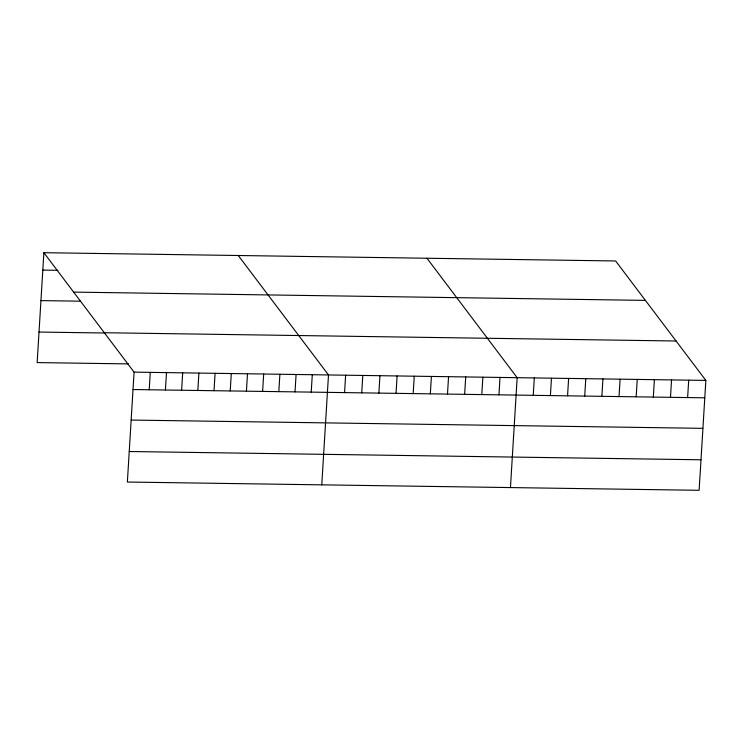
<?xml version="1.0" encoding="UTF-8"?>
<svg xmlns="http://www.w3.org/2000/svg" width="743" height="743" viewBox="0 0 743 743"><rect width="100%" height="100%" fill="white"/><g stroke="black" fill="none" stroke-linecap="round" stroke-linejoin="round"><path stroke-width="1.11" d="M43.874 252.694L134.084 372.141L127.369 482.031L699.126 490.306L705.85 380.416L615.631 260.969L43.874 252.694L37.15 362.584L128.567 363.903M149.222 389.778L150.29 372.373M165.42 390.01L166.488 372.614M181.617 390.242L182.685 372.847M197.824 390.474L198.883 373.079M214.021 390.716L215.089 373.311M230.219 390.948L231.287 373.553M246.425 391.18L247.484 373.785M262.623 391.412L263.681 374.017M278.82 391.654L279.888 374.249M295.017 391.886L296.086 374.491M311.224 392.118L312.283 374.723M321.765 484.845L328.49 374.955L238.271 255.508M344.576 392.601L345.634 375.206M361.73 392.852L362.788 375.447M378.884 393.103L379.942 375.698M396.038 393.344L397.096 375.949M413.182 393.595L414.25 376.199M430.336 393.846L431.404 376.441M447.49 394.096L448.558 376.692M464.644 394.338L465.712 376.942M481.798 394.589L482.866 377.193M498.952 394.839L500.011 377.435M510.45 487.575L517.165 377.685L426.956 258.239M533.26 395.332L534.319 377.936M550.405 395.582L551.473 378.187M567.559 395.833L568.627 378.428M584.713 396.075L585.781 378.679M601.867 396.325L602.935 378.93M619.021 396.576L620.089 379.171M636.175 396.827L637.234 379.422M653.329 397.068L654.388 379.673M670.483 397.319L671.542 379.924M687.637 397.57L688.696 380.165M42.806 270.09L57.852 270.313M73.641 292.11L645.407 300.386M40.939 300.618L80.281 301.184M104.317 332.725L676.084 341M39.017 332.056L103.816 332.994M134.084 372.141L705.85 380.416M133.025 389.536L704.782 397.821M131.158 420.064L702.915 428.339M129.236 451.512L700.993 459.787"/></g></svg>
